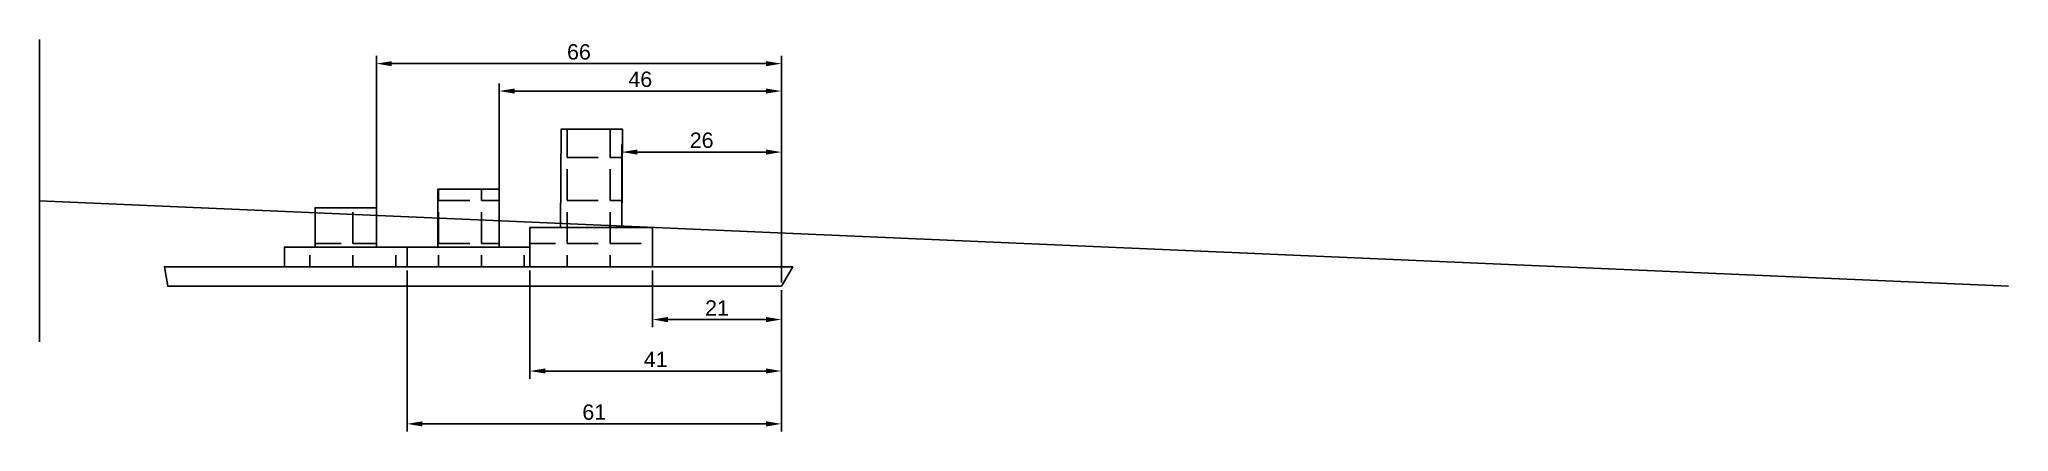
# Model space of a CAD drawing. Header units: millimetres. Extents: x -121 to 200, y -24 to 40.
import ezdxf

# ---------------------------------------------------------------- set-up
doc = ezdxf.new("R2010")
doc.units = ezdxf.units.MM
doc.styles.get("Standard").update_dxf_attribs({"font": 'arial.ttf'})
doc.dimstyles.new('ISO-25', dxfattribs={"dimtxt": 2.5, "dimasz": 2.5, "dimexe": 1.25, "dimexo": 0.625, "dimtad": 1, "dimtxsty": 'Standard', "dimcen": 2.5, "dimadec": 0, "dimazin": 0, "dimtfac": 1, "dimtmove": 0, "dimatfit": 3, "dimfxl": 1, "dimarcsym": 0})
pattern_1 = [(0, (0, 0), (0, 6.985), [5.08, -1.905]), (90, (0, 0), (-6.985, 4e-16), [5.08, -1.905])]

# ---------------------------------------------------------------- blocks, each defined once
blk = doc.blocks.new('*D1')
at = {"color": 0, "lineweight": -2, "transparency": 16777216}
for p, q in [((-41, 2.58), (-41, -15.04)), ((0, -0.62), (0, -15.04)), ((-38.5, -13.79), (-2.5, -13.79))]:
    blk.add_line(p, q, dxfattribs=at)
at = {"color": 0, "transparency": 16777216}
for points in [[(-38.5, -13.37), (-38.5, -14.2), (-41, -13.79)], [(-2.5, -13.37), (-2.5, -14.2), (0, -13.79)]]:
    blk.add_solid(points, dxfattribs=at)
at = {"layer": 'Defpoints', "color": 0, "transparency": 16777216}
for p in [(-41, 3.2), (0, 0), (0, -13.79)]:
    blk.add_point(p, dxfattribs=at)
at = {"color": 0, "transparency": 16777216, "insert": (-20.5, -11.91), "char_height": 2.5, "attachment_point": 5}
blk.add_mtext('41', dxfattribs=at)
blk = doc.blocks.new('*D2')
at = {"color": 0, "lineweight": -2, "transparency": 16777216}
for p, q in [((-61, 2.58), (-61, -23.65)), ((0, -0.62), (0, -23.65)), ((-58.5, -22.4), (-2.5, -22.4))]:
    blk.add_line(p, q, dxfattribs=at)
at = {"color": 0, "transparency": 16777216}
for points in [[(-58.5, -21.98), (-58.5, -22.82), (-61, -22.4)], [(-2.5, -21.98), (-2.5, -22.82), (0, -22.4)]]:
    blk.add_solid(points, dxfattribs=at)
at = {"layer": 'Defpoints', "color": 0, "transparency": 16777216}
for p in [(-61, 3.2), (0, 0), (0, -22.4)]:
    blk.add_point(p, dxfattribs=at)
at = {"color": 0, "transparency": 16777216, "insert": (-30.5, -20.5), "char_height": 2.5, "attachment_point": 5}
blk.add_mtext('61', dxfattribs=at)
blk = doc.blocks.new('*D3')
at = {"color": 0, "lineweight": -2, "transparency": 16777216}
for p, q in [((-26, 10.22), (-26, 23.11)), ((0, 0.62), (0, 23.11)), ((-2.5, 21.86), (-23.5, 21.86))]:
    blk.add_line(p, q, dxfattribs=at)
at = {"color": 0, "transparency": 16777216}
for points in [[(-23.5, 22.28), (-23.5, 21.45), (-26, 21.86)], [(-2.5, 22.28), (-2.5, 21.45), (0, 21.86)]]:
    blk.add_solid(points, dxfattribs=at)
at = {"layer": 'Defpoints', "color": 0, "transparency": 16777216}
for p in [(-26, 21.86), (-26, 9.6), (0, 0)]:
    blk.add_point(p, dxfattribs=at)
at = {"color": 0, "transparency": 16777216, "insert": (-13, 23.77), "char_height": 2.5, "attachment_point": 5}
blk.add_mtext('26', dxfattribs=at)
blk = doc.blocks.new('*D4')
at = {"color": 0, "lineweight": -2, "transparency": 16777216}
for p, q in [((-46, 7.03), (-46, 33.05)), ((0, 0.62), (0, 33.05)), ((-43.5, 31.8), (-2.5, 31.8))]:
    blk.add_line(p, q, dxfattribs=at)
at = {"color": 0, "transparency": 16777216}
for points in [[(-43.5, 32.21), (-43.5, 31.38), (-46, 31.8)], [(-2.5, 32.21), (-2.5, 31.38), (0, 31.8)]]:
    blk.add_solid(points, dxfattribs=at)
at = {"layer": 'Defpoints', "color": 0, "transparency": 16777216}
for p in [(0, 31.8), (-46, 6.4), (0, 0)]:
    blk.add_point(p, dxfattribs=at)
at = {"color": 0, "transparency": 16777216, "insert": (-23, 33.7), "char_height": 2.5, "attachment_point": 5}
blk.add_mtext('46', dxfattribs=at)
blk = doc.blocks.new('*D5')
at = {"color": 0, "lineweight": -2, "transparency": 16777216}
for p, q in [((-66, 7.03), (-66, 37.51)), ((-63.5, 36.26), (-2.5, 36.26)), ((0, 0.62), (0, 37.51))]:
    blk.add_line(p, q, dxfattribs=at)
at = {"color": 0, "transparency": 16777216}
for points in [[(-63.5, 36.67), (-63.5, 35.84), (-66, 36.26)], [(-2.5, 36.67), (-2.5, 35.84), (0, 36.26)]]:
    blk.add_solid(points, dxfattribs=at)
at = {"layer": 'Defpoints', "color": 0, "transparency": 16777216}
for p in [(0, 36.26), (-66, 6.4), (0, 0)]:
    blk.add_point(p, dxfattribs=at)
at = {"color": 0, "transparency": 16777216, "insert": (-33, 38.16), "char_height": 2.5, "attachment_point": 5}
blk.add_mtext('66', dxfattribs=at)
blk = doc.blocks.new('*D6')
at = {"color": 0, "lineweight": -2, "transparency": 16777216}
for p, q in [((-21, 2.58), (-21, -6.66)), ((0, -0.62), (0, -6.66)), ((-18.5, -5.41), (-2.5, -5.41))]:
    blk.add_line(p, q, dxfattribs=at)
at = {"color": 0, "transparency": 16777216}
for points in [[(-18.5, -4.99), (-18.5, -5.83), (-21, -5.41)], [(-2.5, -4.99), (-2.5, -5.83), (0, -5.41)]]:
    blk.add_solid(points, dxfattribs=at)
at = {"layer": 'Defpoints', "color": 0, "transparency": 16777216}
for p in [(-21, 3.2), (0, 0), (0, -5.41)]:
    blk.add_point(p, dxfattribs=at)
at = {"color": 0, "transparency": 16777216, "insert": (-10.5, -3.53), "char_height": 2.5, "attachment_point": 5}
blk.add_mtext('21', dxfattribs=at)

msp = doc.modelspace()

# ---------------------------------------------------------------- hatches: boundary and pattern name
h = msp.add_hatch()
h.set_pattern_fill('ANGLE', color=256)
h.set_pattern_definition(pattern_1)
h.paths.add_polyline_path([(-26, 25.6), (-36, 25.6), (-36, 10.252), (-26, 9.817)])
h.paths.add_polyline_path([(-36, 10.252), (-36, 9.6), (-26, 9.6), (-26, 9.817)])
h = msp.add_hatch()
h.set_pattern_fill('ANGLE', color=256)
h.set_pattern_definition(pattern_1)
h.paths.add_polyline_path([(-46, 15.8), (-56, 15.8), (-56, 11.12), (-46, 10.686)])
h.paths.add_polyline_path([(-46, 10.686), (-56, 11.12), (-56, 6.4), (-46, 6.4)])
h = msp.add_hatch()
h.set_pattern_fill('ANGLE', color=256)
h.set_pattern_definition(pattern_1)
h.paths.add_polyline_path([(-66, 6.4), (-66, 12.8), (-76, 12.8), (-76, 6.4)])
h = msp.add_hatch()
h.set_pattern_fill('ANGLE', color=256)
h.set_pattern_definition(pattern_1)
h.paths.add_polyline_path([(-21, 9.6), (-41, 9.6), (-41, 3.2), (-21, 3.2)])
h = msp.add_hatch()
h.set_pattern_fill('ANGLE', color=256)
h.set_pattern_definition(pattern_1)
h.paths.add_polyline_path([(-61, 6.4), (-81, 6.4), (-81, 3.2), (-61, 3.2)])
h = msp.add_hatch()
h.set_pattern_fill('ANGLE', color=256)
h.set_pattern_definition(pattern_1)
h.paths.add_polyline_path([(-41, 6.4), (-61, 6.4), (-61, 3.2), (-41, 3.2)])

# ---------------------------------------------------------------- linework, layer by layer
for p, q in [((-120.933, -9.037), (-120.933, 40.205)), ((-120.933, 13.941), (200, 0)), ((0, 0), (-21, 0))]:
    msp.add_line(p, q)
for points in [[(-25.876, 25.6), (-35.876, 25.6), (-36, 9.6), (-26, 9.6)], [(-46, 15.8), (-56, 15.8), (-56, 6.4), (-46, 6.4)], [(-66, 12.8), (-76, 12.8), (-76, 6.4), (-66, 6.4)], [(-21, 9.6), (-41, 9.6), (-41, 3.2), (-21, 3.2)], [(-61, 6.4), (-81, 6.4), (-81, 3.2), (-61, 3.2)], [(-41, 6.4), (-61, 6.4), (-61, 3.2), (-41, 3.2)], [(0, 0), (-100, 0), (-100.564, 3.2), (1.848, 3.2)]]:
    msp.add_lwpolyline(points, close=True)

# ---------------------------------------------------------------- dimensions: what is measured, and where the dimension line sits
for base, p1, p2, picture, middle in [((0, 36.257), (-66, 6.4), (0, 0), '*D5', (-33, 38.158)), ((0, 31.795), (-46, 6.4), (0, 0), '*D4', (-23, 33.697)), ((-26, 21.864), (0, 0), (-26, 9.6), '*D3', (-13, 23.765)), ((0, -22.401), (-61, 3.2), (0, 0), '*D2', (-30.5, -20.5)), ((0, -5.411), (-21, 3.2), (0, 0), '*D6', (-10.5, -3.531))]:
    dim = msp.add_linear_dim(base=base, p1=p1, p2=p2, dimstyle='ISO-25')
    dim.commit()
    dim.dimension.update_dxf_attribs({"geometry": picture, "text_midpoint": middle})
dim = msp.add_linear_dim(base=(0, -13.785), p1=(-41, 3.2), p2=(0, 0), dimstyle='ISO-25')
dim.commit()
dim.dimension.update_dxf_attribs({"geometry": '*D1', "text_midpoint": (-20.5, -13.785), "dimtype": 160})

doc.saveas('drawing.dxf')
